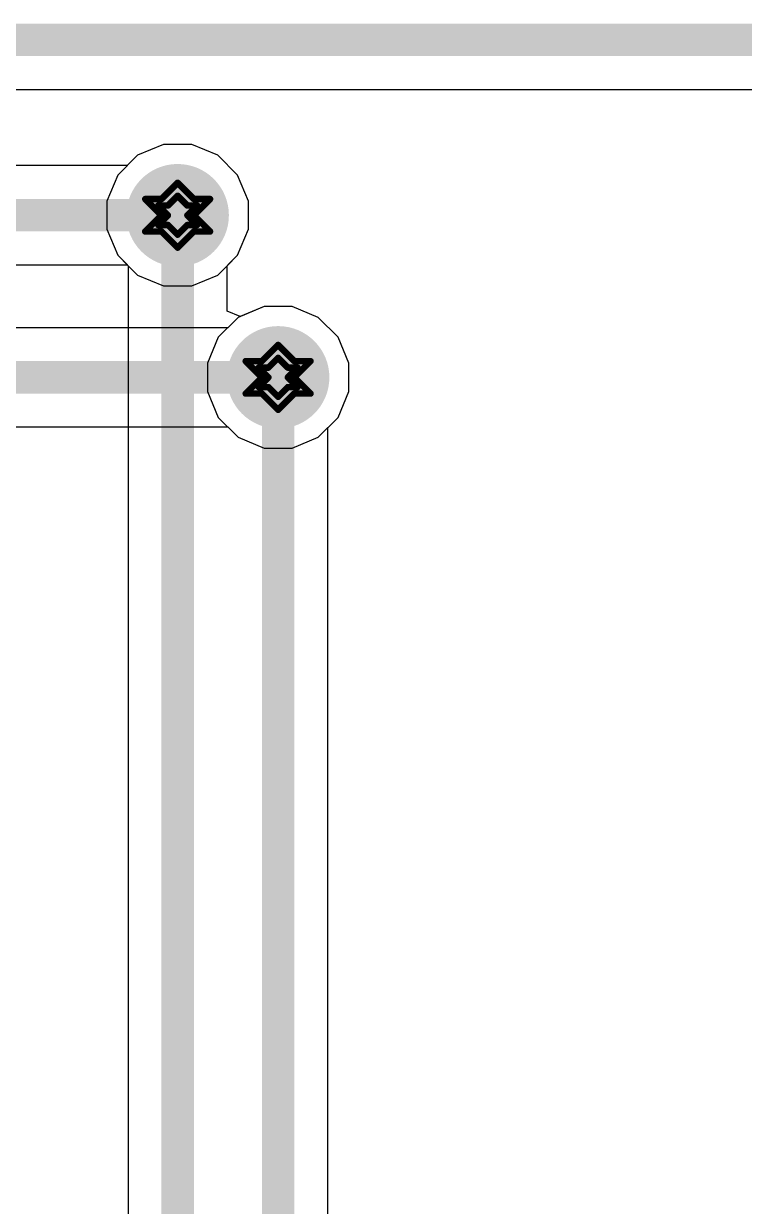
# Model space of a CAD drawing. Header units: inches. Extents: x -5 to 5328, y -4 to 5281.
# Drawn here: x 36.32 to 41.96, y 40.1 to 49.37 of the extents above; entities that cross this region are included whole.
import ezdxf

# ---------------------------------------------------------------- set-up
doc = ezdxf.new("R2010")
doc.units = ezdxf.units.IN
for name, color, linetype in [('Bottom Layer', 5, 'Continuous'), ('Bottom Solder', 6, 'Continuous'), ('Drill Drawing', 1, 'Continuous'), ('Layer 1', 16, 'Continuous'), ('Layer 2', 76, 'Continuous'), ('Top Layer', 1, 'Continuous'), ('Top Solder', 216, 'Continuous'), ('Via Holes', 16, 'Continuous')]:
    doc.layers.add(name, color=color, linetype=linetype)

msp = doc.modelspace()

# ---------------------------------------------------------------- hatches: boundary and pattern name
at = {"layer": 'Bottom Layer'}
h = msp.add_hatch(color=5, dxfattribs=at)
edge = h.paths.add_edge_path()
edge.add_arc((37.5233, 47.8696), 0.3, 0, 360)
h = msp.add_hatch(color=5, dxfattribs=at)
edge = h.paths.add_edge_path()
edge.add_arc((38.3107, 46.5996), 0.3, 0, 360)
at = {"layer": 'Bottom Solder'}
h = msp.add_hatch(color=6, dxfattribs=at)
edge = h.paths.add_edge_path()
edge.add_arc((37.5233, 47.8696), 0.4016, 0, 360)
h = msp.add_hatch(color=6, dxfattribs=at)
edge = h.paths.add_edge_path()
edge.add_arc((38.3107, 46.5996), 0.4016, 0, 360)
at = {"layer": 'Layer 1'}
h = msp.add_hatch(color=16, dxfattribs=at)
edge = h.paths.add_edge_path()
edge.add_arc((37.5233, 47.8696), 0.3, 0, 360)
h = msp.add_hatch(color=16, dxfattribs=at)
edge = h.paths.add_edge_path()
edge.add_arc((38.3107, 46.5996), 0.3, 0, 360)
at = {"layer": 'Layer 2'}
h = msp.add_hatch(color=76, dxfattribs=at)
edge = h.paths.add_edge_path()
edge.add_arc((37.5233, 47.8696), 0.3, 0, 360)
h = msp.add_hatch(color=76, dxfattribs=at)
edge = h.paths.add_edge_path()
edge.add_arc((38.3107, 46.5996), 0.3, 0, 360)
at = {"layer": 'Top Layer'}
h = msp.add_hatch(color=1, dxfattribs=at)
edge = h.paths.add_edge_path()
edge.add_arc((37.5233, 47.8696), 0.3, 0, 360)
h = msp.add_hatch(color=1, dxfattribs=at)
edge = h.paths.add_edge_path()
edge.add_arc((38.3107, 46.5996), 0.3, 0, 360)
at = {"layer": 'Top Solder'}
h = msp.add_hatch(color=216, dxfattribs=at)
edge = h.paths.add_edge_path()
edge.add_arc((37.5233, 47.8696), 0.4016, 0, 360)
h = msp.add_hatch(color=216, dxfattribs=at)
edge = h.paths.add_edge_path()
edge.add_arc((38.3107, 46.5996), 0.4016, 0, 360)
at = {"layer": 'Via Holes'}
h = msp.add_hatch(color=7, dxfattribs=at)
edge = h.paths.add_edge_path()
edge.add_arc((37.5233, 47.8696), 0.15, 0, 360)
h = msp.add_hatch(color=7, dxfattribs=at)
edge = h.paths.add_edge_path()
edge.add_arc((38.3107, 46.5996), 0.15, 0, 360)

# ---------------------------------------------------------------- linework, layer by layer
at = {"layer": 'Bottom Layer'}
for p, q in [((37.4131, 48.4236), (37.2095, 48.3393)), ((37.6335, 48.4236), (37.4131, 48.4236)), ((37.8371, 48.3393), (37.6335, 48.4236)), ((37.2095, 48.3393), (37.0536, 48.1834)), ((37.9929, 48.1834), (37.8371, 48.3393)), ((37.0536, 48.1834), (36.9693, 47.9798)), ((38.0773, 47.9798), (37.9929, 48.1834)), ((36.9693, 47.9798), (36.9693, 47.7594)), ((38.0773, 47.7594), (38.0773, 47.9798)), ((36.9693, 47.7594), (37.0536, 47.5558)), ((37.9929, 47.5558), (38.0773, 47.7594)), ((37.0536, 47.5558), (37.1348, 47.4746)), ((37.9118, 47.4746), (37.9929, 47.5558)), ((37.1348, 47.4746), (37.1348, 30.0735)), ((37.9118, 47.1169), (37.9118, 47.4746)), ((38.0134, 47.0761), (37.9118, 47.1169)), ((38.2005, 47.1536), (38.0134, 47.0761)), ((38.4209, 47.1536), (38.2005, 47.1536)), ((38.6245, 47.0693), (38.4209, 47.1536)), ((38.7803, 46.9134), (38.6245, 47.0693)), ((38.8647, 46.7098), (38.7803, 46.9134)), ((38.8647, 46.4894), (38.8647, 46.7098)), ((38.7803, 46.2858), (38.8647, 46.4894)), ((38.6992, 46.2046), (38.7803, 46.2858)), ((38.6992, 31.3435), (38.6992, 46.2046))]:
    msp.add_line(p, q, dxfattribs=at)
for points in [[(37.5233, 29.6785, 0.254, 0.254, 0), (37.5233, 47.8696, 0.254, 0.254, 0)], [(38.3107, 30.9485, 0.254, 0.254, 0), (38.3107, 46.5996, 0.254, 0.254, 0)]]:
    msp.add_lwpolyline(points, format="xyseb", dxfattribs=at)
for points in [[(37.4598, 47.8696, 0.127, 0.127, 1), (37.5868, 47.8696, 0.127, 0.127, 1)], [(38.2472, 46.5996, 0.127, 0.127, 1), (38.3742, 46.5996, 0.127, 0.127, 1)]]:
    msp.add_lwpolyline(points, format="xyseb", close=True, dxfattribs=at)
at = {"layer": 'Drill Drawing'}
for points in [[(37.3963, 47.9966, 0.0508, 0.0508, 0), (37.5233, 48.1236, 0.0508, 0.0508, 0)], [(37.5233, 48.1236, 0.0508, 0.0508, 0), (37.6503, 47.9966, 0.0508, 0.0508, 0)], [(37.2693, 47.9966, 0.0508, 0.0508, 0), (37.3963, 47.8696, 0.0508, 0.0508, 0)], [(37.2693, 47.9966, 0.0508, 0.0508, 0), (37.3963, 47.9966, 0.0508, 0.0508, 0)], [(37.4471, 47.9458, 0.0508, 0.0508, 0), (37.5233, 48.022, 0.0508, 0.0508, 0)], [(37.5233, 48.022, 0.0508, 0.0508, 0), (37.5995, 47.9458, 0.0508, 0.0508, 0)], [(37.6503, 47.9966, 0.0508, 0.0508, 0), (37.7773, 47.9966, 0.0508, 0.0508, 0)], [(37.6503, 47.8696, 0.0508, 0.0508, 0), (37.7773, 47.9966, 0.0508, 0.0508, 0)], [(37.3709, 47.9458, 0.0508, 0.0508, 0), (37.4471, 47.8696, 0.0508, 0.0508, 0)], [(37.3709, 47.9458, 0.0508, 0.0508, 0), (37.4471, 47.9458, 0.0508, 0.0508, 0)], [(37.5995, 47.9458, 0.0508, 0.0508, 0), (37.6757, 47.9458, 0.0508, 0.0508, 0)], [(37.5995, 47.8696, 0.0508, 0.0508, 0), (37.6757, 47.9458, 0.0508, 0.0508, 0)], [(37.2693, 47.7426, 0.0508, 0.0508, 0), (37.3963, 47.8696, 0.0508, 0.0508, 0)], [(37.3709, 47.7934, 0.0508, 0.0508, 0), (37.4471, 47.8696, 0.0508, 0.0508, 0)], [(37.3709, 47.7934, 0.0508, 0.0508, 0), (37.4471, 47.7934, 0.0508, 0.0508, 0)], [(37.4471, 47.7934, 0.0508, 0.0508, 0), (37.5233, 47.7172, 0.0508, 0.0508, 0)], [(37.5233, 47.7172, 0.0508, 0.0508, 0), (37.5995, 47.7934, 0.0508, 0.0508, 0)], [(37.5995, 47.8696, 0.0508, 0.0508, 0), (37.6757, 47.7934, 0.0508, 0.0508, 0)], [(37.5995, 47.7934, 0.0508, 0.0508, 0), (37.6757, 47.7934, 0.0508, 0.0508, 0)], [(37.6503, 47.8696, 0.0508, 0.0508, 0), (37.7773, 47.7426, 0.0508, 0.0508, 0)], [(37.2693, 47.7426, 0.0508, 0.0508, 0), (37.3963, 47.7426, 0.0508, 0.0508, 0)], [(37.3963, 47.7426, 0.0508, 0.0508, 0), (37.5233, 47.6156, 0.0508, 0.0508, 0)], [(37.5233, 47.6156, 0.0508, 0.0508, 0), (37.6503, 47.7426, 0.0508, 0.0508, 0)], [(37.6503, 47.7426, 0.0508, 0.0508, 0), (37.7773, 47.7426, 0.0508, 0.0508, 0)], [(38.1837, 46.7266, 0.0508, 0.0508, 0), (38.3107, 46.8536, 0.0508, 0.0508, 0)], [(38.3107, 46.8536, 0.0508, 0.0508, 0), (38.4377, 46.7266, 0.0508, 0.0508, 0)], [(38.0567, 46.7266, 0.0508, 0.0508, 0), (38.1837, 46.5996, 0.0508, 0.0508, 0)], [(38.0567, 46.7266, 0.0508, 0.0508, 0), (38.1837, 46.7266, 0.0508, 0.0508, 0)], [(38.1583, 46.6758, 0.0508, 0.0508, 0), (38.2345, 46.5996, 0.0508, 0.0508, 0)], [(38.1583, 46.6758, 0.0508, 0.0508, 0), (38.2345, 46.6758, 0.0508, 0.0508, 0)], [(38.2345, 46.6758, 0.0508, 0.0508, 0), (38.3107, 46.752, 0.0508, 0.0508, 0)], [(38.3107, 46.752, 0.0508, 0.0508, 0), (38.3869, 46.6758, 0.0508, 0.0508, 0)], [(38.3869, 46.6758, 0.0508, 0.0508, 0), (38.4631, 46.6758, 0.0508, 0.0508, 0)], [(38.3869, 46.5996, 0.0508, 0.0508, 0), (38.4631, 46.6758, 0.0508, 0.0508, 0)], [(38.4377, 46.7266, 0.0508, 0.0508, 0), (38.5647, 46.7266, 0.0508, 0.0508, 0)], [(38.4377, 46.5996, 0.0508, 0.0508, 0), (38.5647, 46.7266, 0.0508, 0.0508, 0)], [(38.0567, 46.4726, 0.0508, 0.0508, 0), (38.1837, 46.5996, 0.0508, 0.0508, 0)], [(38.1583, 46.5234, 0.0508, 0.0508, 0), (38.2345, 46.5996, 0.0508, 0.0508, 0)], [(38.3869, 46.5996, 0.0508, 0.0508, 0), (38.4631, 46.5234, 0.0508, 0.0508, 0)], [(38.4377, 46.5996, 0.0508, 0.0508, 0), (38.5647, 46.4726, 0.0508, 0.0508, 0)], [(38.1583, 46.5234, 0.0508, 0.0508, 0), (38.2345, 46.5234, 0.0508, 0.0508, 0)], [(38.2345, 46.5234, 0.0508, 0.0508, 0), (38.3107, 46.4472, 0.0508, 0.0508, 0)], [(38.3107, 46.4472, 0.0508, 0.0508, 0), (38.3869, 46.5234, 0.0508, 0.0508, 0)], [(38.3869, 46.5234, 0.0508, 0.0508, 0), (38.4631, 46.5234, 0.0508, 0.0508, 0)], [(38.0567, 46.4726, 0.0508, 0.0508, 0), (38.1837, 46.4726, 0.0508, 0.0508, 0)], [(38.1837, 46.4726, 0.0508, 0.0508, 0), (38.3107, 46.3456, 0.0508, 0.0508, 0)], [(38.3107, 46.3456, 0.0508, 0.0508, 0), (38.4377, 46.4726, 0.0508, 0.0508, 0)], [(38.4377, 46.4726, 0.0508, 0.0508, 0), (38.5647, 46.4726, 0.0508, 0.0508, 0)]]:
    msp.add_lwpolyline(points, format="xyseb", dxfattribs=at)
for points in [[(37.5106, 48.1236, 0.0254, 0.0254, 1), (37.536, 48.1236, 0.0254, 0.0254, 1)], [(37.5106, 48.1236, 0.0254, 0.0254, 1), (37.536, 48.1236, 0.0254, 0.0254, 1)], [(37.2566, 47.9966, 0.0254, 0.0254, 1), (37.282, 47.9966, 0.0254, 0.0254, 1)], [(37.2566, 47.9966, 0.0254, 0.0254, 1), (37.282, 47.9966, 0.0254, 0.0254, 1)], [(37.3836, 47.9966, 0.0254, 0.0254, 1), (37.409, 47.9966, 0.0254, 0.0254, 1)], [(37.3836, 47.9966, 0.0254, 0.0254, 1), (37.409, 47.9966, 0.0254, 0.0254, 1)], [(37.5106, 48.022, 0.0254, 0.0254, 1), (37.536, 48.022, 0.0254, 0.0254, 1)], [(37.5106, 48.022, 0.0254, 0.0254, 1), (37.536, 48.022, 0.0254, 0.0254, 1)], [(37.6376, 47.9966, 0.0254, 0.0254, 1), (37.663, 47.9966, 0.0254, 0.0254, 1)], [(37.6376, 47.9966, 0.0254, 0.0254, 1), (37.663, 47.9966, 0.0254, 0.0254, 1)], [(37.7646, 47.9966, 0.0254, 0.0254, 1), (37.79, 47.9966, 0.0254, 0.0254, 1)], [(37.7646, 47.9966, 0.0254, 0.0254, 1), (37.79, 47.9966, 0.0254, 0.0254, 1)], [(37.3582, 47.9458, 0.0254, 0.0254, 1), (37.3836, 47.9458, 0.0254, 0.0254, 1)], [(37.3582, 47.9458, 0.0254, 0.0254, 1), (37.3836, 47.9458, 0.0254, 0.0254, 1)], [(37.4344, 47.9458, 0.0254, 0.0254, 1), (37.4598, 47.9458, 0.0254, 0.0254, 1)], [(37.4344, 47.9458, 0.0254, 0.0254, 1), (37.4598, 47.9458, 0.0254, 0.0254, 1)], [(37.5868, 47.9458, 0.0254, 0.0254, 1), (37.6122, 47.9458, 0.0254, 0.0254, 1)], [(37.5868, 47.9458, 0.0254, 0.0254, 1), (37.6122, 47.9458, 0.0254, 0.0254, 1)], [(37.663, 47.9458, 0.0254, 0.0254, 1), (37.6884, 47.9458, 0.0254, 0.0254, 1)], [(37.663, 47.9458, 0.0254, 0.0254, 1), (37.6884, 47.9458, 0.0254, 0.0254, 1)], [(37.3582, 47.7934, 0.0254, 0.0254, 1), (37.3836, 47.7934, 0.0254, 0.0254, 1)], [(37.3582, 47.7934, 0.0254, 0.0254, 1), (37.3836, 47.7934, 0.0254, 0.0254, 1)], [(37.3836, 47.8696, 0.0254, 0.0254, 1), (37.409, 47.8696, 0.0254, 0.0254, 1)], [(37.3836, 47.8696, 0.0254, 0.0254, 1), (37.409, 47.8696, 0.0254, 0.0254, 1)], [(37.4344, 47.8696, 0.0254, 0.0254, 1), (37.4598, 47.8696, 0.0254, 0.0254, 1)], [(37.4344, 47.8696, 0.0254, 0.0254, 1), (37.4598, 47.8696, 0.0254, 0.0254, 1)], [(37.4344, 47.7934, 0.0254, 0.0254, 1), (37.4598, 47.7934, 0.0254, 0.0254, 1)], [(37.4344, 47.7934, 0.0254, 0.0254, 1), (37.4598, 47.7934, 0.0254, 0.0254, 1)], [(37.5868, 47.8696, 0.0254, 0.0254, 1), (37.6122, 47.8696, 0.0254, 0.0254, 1)], [(37.5868, 47.8696, 0.0254, 0.0254, 1), (37.6122, 47.8696, 0.0254, 0.0254, 1)], [(37.5868, 47.7934, 0.0254, 0.0254, 1), (37.6122, 47.7934, 0.0254, 0.0254, 1)], [(37.5868, 47.7934, 0.0254, 0.0254, 1), (37.6122, 47.7934, 0.0254, 0.0254, 1)], [(37.6376, 47.8696, 0.0254, 0.0254, 1), (37.663, 47.8696, 0.0254, 0.0254, 1)], [(37.6376, 47.8696, 0.0254, 0.0254, 1), (37.663, 47.8696, 0.0254, 0.0254, 1)], [(37.663, 47.7934, 0.0254, 0.0254, 1), (37.6884, 47.7934, 0.0254, 0.0254, 1)], [(37.663, 47.7934, 0.0254, 0.0254, 1), (37.6884, 47.7934, 0.0254, 0.0254, 1)], [(37.2566, 47.7426, 0.0254, 0.0254, 1), (37.282, 47.7426, 0.0254, 0.0254, 1)], [(37.2566, 47.7426, 0.0254, 0.0254, 1), (37.282, 47.7426, 0.0254, 0.0254, 1)], [(37.3836, 47.7426, 0.0254, 0.0254, 1), (37.409, 47.7426, 0.0254, 0.0254, 1)], [(37.3836, 47.7426, 0.0254, 0.0254, 1), (37.409, 47.7426, 0.0254, 0.0254, 1)], [(37.5106, 47.7172, 0.0254, 0.0254, 1), (37.536, 47.7172, 0.0254, 0.0254, 1)], [(37.5106, 47.7172, 0.0254, 0.0254, 1), (37.536, 47.7172, 0.0254, 0.0254, 1)], [(37.6376, 47.7426, 0.0254, 0.0254, 1), (37.663, 47.7426, 0.0254, 0.0254, 1)], [(37.6376, 47.7426, 0.0254, 0.0254, 1), (37.663, 47.7426, 0.0254, 0.0254, 1)], [(37.7646, 47.7426, 0.0254, 0.0254, 1), (37.79, 47.7426, 0.0254, 0.0254, 1)], [(37.7646, 47.7426, 0.0254, 0.0254, 1), (37.79, 47.7426, 0.0254, 0.0254, 1)], [(37.5106, 47.6156, 0.0254, 0.0254, 1), (37.536, 47.6156, 0.0254, 0.0254, 1)], [(37.5106, 47.6156, 0.0254, 0.0254, 1), (37.536, 47.6156, 0.0254, 0.0254, 1)], [(38.298, 46.8536, 0.0254, 0.0254, 1), (38.3234, 46.8536, 0.0254, 0.0254, 1)], [(38.298, 46.8536, 0.0254, 0.0254, 1), (38.3234, 46.8536, 0.0254, 0.0254, 1)], [(38.044, 46.7266, 0.0254, 0.0254, 1), (38.0694, 46.7266, 0.0254, 0.0254, 1)], [(38.044, 46.7266, 0.0254, 0.0254, 1), (38.0694, 46.7266, 0.0254, 0.0254, 1)], [(38.1456, 46.6758, 0.0254, 0.0254, 1), (38.171, 46.6758, 0.0254, 0.0254, 1)], [(38.1456, 46.6758, 0.0254, 0.0254, 1), (38.171, 46.6758, 0.0254, 0.0254, 1)], [(38.171, 46.7266, 0.0254, 0.0254, 1), (38.1964, 46.7266, 0.0254, 0.0254, 1)], [(38.171, 46.7266, 0.0254, 0.0254, 1), (38.1964, 46.7266, 0.0254, 0.0254, 1)], [(38.2218, 46.6758, 0.0254, 0.0254, 1), (38.2472, 46.6758, 0.0254, 0.0254, 1)], [(38.2218, 46.6758, 0.0254, 0.0254, 1), (38.2472, 46.6758, 0.0254, 0.0254, 1)], [(38.298, 46.752, 0.0254, 0.0254, 1), (38.3234, 46.752, 0.0254, 0.0254, 1)], [(38.298, 46.752, 0.0254, 0.0254, 1), (38.3234, 46.752, 0.0254, 0.0254, 1)], [(38.3742, 46.6758, 0.0254, 0.0254, 1), (38.3996, 46.6758, 0.0254, 0.0254, 1)], [(38.3742, 46.6758, 0.0254, 0.0254, 1), (38.3996, 46.6758, 0.0254, 0.0254, 1)], [(38.425, 46.7266, 0.0254, 0.0254, 1), (38.4504, 46.7266, 0.0254, 0.0254, 1)], [(38.425, 46.7266, 0.0254, 0.0254, 1), (38.4504, 46.7266, 0.0254, 0.0254, 1)], [(38.4504, 46.6758, 0.0254, 0.0254, 1), (38.4758, 46.6758, 0.0254, 0.0254, 1)], [(38.4504, 46.6758, 0.0254, 0.0254, 1), (38.4758, 46.6758, 0.0254, 0.0254, 1)], [(38.552, 46.7266, 0.0254, 0.0254, 1), (38.5774, 46.7266, 0.0254, 0.0254, 1)], [(38.552, 46.7266, 0.0254, 0.0254, 1), (38.5774, 46.7266, 0.0254, 0.0254, 1)], [(38.171, 46.5996, 0.0254, 0.0254, 1), (38.1964, 46.5996, 0.0254, 0.0254, 1)], [(38.171, 46.5996, 0.0254, 0.0254, 1), (38.1964, 46.5996, 0.0254, 0.0254, 1)], [(38.2218, 46.5996, 0.0254, 0.0254, 1), (38.2472, 46.5996, 0.0254, 0.0254, 1)], [(38.2218, 46.5996, 0.0254, 0.0254, 1), (38.2472, 46.5996, 0.0254, 0.0254, 1)], [(38.3742, 46.5996, 0.0254, 0.0254, 1), (38.3996, 46.5996, 0.0254, 0.0254, 1)], [(38.3742, 46.5996, 0.0254, 0.0254, 1), (38.3996, 46.5996, 0.0254, 0.0254, 1)], [(38.425, 46.5996, 0.0254, 0.0254, 1), (38.4504, 46.5996, 0.0254, 0.0254, 1)], [(38.425, 46.5996, 0.0254, 0.0254, 1), (38.4504, 46.5996, 0.0254, 0.0254, 1)], [(38.1456, 46.5234, 0.0254, 0.0254, 1), (38.171, 46.5234, 0.0254, 0.0254, 1)], [(38.1456, 46.5234, 0.0254, 0.0254, 1), (38.171, 46.5234, 0.0254, 0.0254, 1)], [(38.2218, 46.5234, 0.0254, 0.0254, 1), (38.2472, 46.5234, 0.0254, 0.0254, 1)], [(38.2218, 46.5234, 0.0254, 0.0254, 1), (38.2472, 46.5234, 0.0254, 0.0254, 1)], [(38.3742, 46.5234, 0.0254, 0.0254, 1), (38.3996, 46.5234, 0.0254, 0.0254, 1)], [(38.3742, 46.5234, 0.0254, 0.0254, 1), (38.3996, 46.5234, 0.0254, 0.0254, 1)], [(38.4504, 46.5234, 0.0254, 0.0254, 1), (38.4758, 46.5234, 0.0254, 0.0254, 1)], [(38.4504, 46.5234, 0.0254, 0.0254, 1), (38.4758, 46.5234, 0.0254, 0.0254, 1)], [(38.044, 46.4726, 0.0254, 0.0254, 1), (38.0694, 46.4726, 0.0254, 0.0254, 1)], [(38.044, 46.4726, 0.0254, 0.0254, 1), (38.0694, 46.4726, 0.0254, 0.0254, 1)], [(38.171, 46.4726, 0.0254, 0.0254, 1), (38.1964, 46.4726, 0.0254, 0.0254, 1)], [(38.171, 46.4726, 0.0254, 0.0254, 1), (38.1964, 46.4726, 0.0254, 0.0254, 1)], [(38.298, 46.4472, 0.0254, 0.0254, 1), (38.3234, 46.4472, 0.0254, 0.0254, 1)], [(38.298, 46.4472, 0.0254, 0.0254, 1), (38.3234, 46.4472, 0.0254, 0.0254, 1)], [(38.425, 46.4726, 0.0254, 0.0254, 1), (38.4504, 46.4726, 0.0254, 0.0254, 1)], [(38.425, 46.4726, 0.0254, 0.0254, 1), (38.4504, 46.4726, 0.0254, 0.0254, 1)], [(38.552, 46.4726, 0.0254, 0.0254, 1), (38.5774, 46.4726, 0.0254, 0.0254, 1)], [(38.552, 46.4726, 0.0254, 0.0254, 1), (38.5774, 46.4726, 0.0254, 0.0254, 1)], [(38.298, 46.3456, 0.0254, 0.0254, 1), (38.3234, 46.3456, 0.0254, 0.0254, 1)], [(38.298, 46.3456, 0.0254, 0.0254, 1), (38.3234, 46.3456, 0.0254, 0.0254, 1)]]:
    msp.add_lwpolyline(points, format="xyseb", close=True, dxfattribs=at)
at = {"layer": 'Layer 1'}
for p, q in [((37.4131, 48.4236), (37.2095, 48.3393)), ((37.6335, 48.4236), (37.4131, 48.4236)), ((37.8371, 48.3393), (37.6335, 48.4236)), ((37.2095, 48.3393), (37.0536, 48.1834)), ((37.9929, 48.1834), (37.8371, 48.3393)), ((37.0536, 48.1834), (36.9693, 47.9798)), ((38.0773, 47.9798), (37.9929, 48.1834)), ((36.9693, 47.9798), (36.9693, 47.7594)), ((38.0773, 47.7594), (38.0773, 47.9798)), ((36.9693, 47.7594), (37.0536, 47.5558)), ((37.9929, 47.5558), (38.0773, 47.7594)), ((37.0536, 47.5558), (37.2095, 47.4)), ((37.8371, 47.4), (37.9929, 47.5558)), ((37.2095, 47.4), (37.4131, 47.3156)), ((37.6335, 47.3156), (37.8371, 47.4)), ((37.4131, 47.3156), (37.6335, 47.3156)), ((38.2005, 47.1536), (37.9969, 47.0693)), ((38.4209, 47.1536), (38.2005, 47.1536)), ((38.6245, 47.0693), (38.4209, 47.1536)), ((37.9969, 47.0693), (37.841, 46.9134)), ((38.7803, 46.9134), (38.6245, 47.0693)), ((37.841, 46.9134), (37.7567, 46.7098)), ((38.8647, 46.7098), (38.7803, 46.9134)), ((37.7567, 46.7098), (37.7567, 46.4894)), ((38.8647, 46.4894), (38.8647, 46.7098)), ((37.7567, 46.4894), (37.841, 46.2858)), ((38.7803, 46.2858), (38.8647, 46.4894)), ((37.841, 46.2858), (37.9969, 46.13)), ((38.6245, 46.13), (38.7803, 46.2858)), ((37.9969, 46.13), (38.2005, 46.0456)), ((38.4209, 46.0456), (38.6245, 46.13)), ((38.2005, 46.0456), (38.4209, 46.0456))]:
    msp.add_line(p, q, dxfattribs=at)
at = {"layer": 'Layer 2'}
for p, q in [((37.4131, 48.4236), (37.2095, 48.3393)), ((37.6335, 48.4236), (37.4131, 48.4236)), ((37.8371, 48.3393), (37.6335, 48.4236)), ((37.2095, 48.3393), (37.0536, 48.1834)), ((37.9929, 48.1834), (37.8371, 48.3393)), ((37.0536, 48.1834), (36.9693, 47.9798)), ((38.0773, 47.9798), (37.9929, 48.1834)), ((36.9693, 47.9798), (36.9693, 47.7594)), ((38.0773, 47.7594), (38.0773, 47.9798)), ((36.9693, 47.7594), (37.0536, 47.5558)), ((37.9929, 47.5558), (38.0773, 47.7594)), ((37.0536, 47.5558), (37.2095, 47.4)), ((37.8371, 47.4), (37.9929, 47.5558)), ((37.2095, 47.4), (37.4131, 47.3156)), ((37.6335, 47.3156), (37.8371, 47.4)), ((37.4131, 47.3156), (37.6335, 47.3156)), ((38.2005, 47.1536), (37.9969, 47.0693)), ((38.4209, 47.1536), (38.2005, 47.1536)), ((38.6245, 47.0693), (38.4209, 47.1536)), ((37.9969, 47.0693), (37.841, 46.9134)), ((38.7803, 46.9134), (38.6245, 47.0693)), ((37.841, 46.9134), (37.7567, 46.7098)), ((38.8647, 46.7098), (38.7803, 46.9134)), ((37.7567, 46.7098), (37.7567, 46.4894)), ((38.8647, 46.4894), (38.8647, 46.7098)), ((37.7567, 46.4894), (37.841, 46.2858)), ((38.7803, 46.2858), (38.8647, 46.4894)), ((37.841, 46.2858), (37.9969, 46.13)), ((38.6245, 46.13), (38.7803, 46.2858)), ((37.9969, 46.13), (38.2005, 46.0456)), ((38.4209, 46.0456), (38.6245, 46.13)), ((38.2005, 46.0456), (38.4209, 46.0456))]:
    msp.add_line(p, q, dxfattribs=at)
at = {"layer": 'Top Layer'}
for p, q in [((33.4895, 48.8552), (45.2514, 48.8552)), ((37.4131, 48.4236), (37.2095, 48.3393)), ((37.6335, 48.4236), (37.4131, 48.4236)), ((37.8371, 48.3393), (37.6335, 48.4236)), ((37.2095, 48.3393), (37.1283, 48.2581)), ((37.9929, 48.1834), (37.8371, 48.3393)), ((37.1283, 48.2581), (35.8933, 48.2581)), ((38.0773, 47.9798), (37.9929, 48.1834)), ((38.0773, 47.7594), (38.0773, 47.9798)), ((37.9929, 47.5558), (38.0773, 47.7594)), ((37.8371, 47.4), (37.9929, 47.5558)), ((35.8933, 47.4812), (37.1283, 47.4812)), ((37.1283, 47.4812), (37.2095, 47.4)), ((37.2095, 47.4), (37.4131, 47.3156)), ((37.6335, 47.3156), (37.8371, 47.4)), ((37.4131, 47.3156), (37.6335, 47.3156)), ((38.2005, 47.1536), (37.9969, 47.0693)), ((38.4209, 47.1536), (38.2005, 47.1536)), ((38.6245, 47.0693), (38.4209, 47.1536)), ((37.9157, 46.9881), (35.8933, 46.9881)), ((37.9969, 47.0693), (37.9157, 46.9881)), ((38.7803, 46.9134), (38.6245, 47.0693)), ((38.8647, 46.7098), (38.7803, 46.9134)), ((38.8647, 46.4894), (38.8647, 46.7098)), ((38.7803, 46.2858), (38.8647, 46.4894)), ((38.6245, 46.13), (38.7803, 46.2858)), ((35.8933, 46.2112), (37.9157, 46.2112)), ((37.9157, 46.2112), (37.9969, 46.13)), ((37.9969, 46.13), (38.2005, 46.0456)), ((38.4209, 46.0456), (38.6245, 46.13)), ((38.2005, 46.0456), (38.4209, 46.0456))]:
    msp.add_line(p, q, dxfattribs=at)
for points in [[(33.3286, 49.2437, 0.254, 0.254, 0), (45.2514, 49.2437, 0.254, 0.254, 0)], [(34.8893, 47.8696, 0.254, 0.254, 0), (37.5233, 47.8696, 0.254, 0.254, 0)], [(34.8893, 46.5996, 0.254, 0.254, 0), (38.3107, 46.5996, 0.254, 0.254, 0)]]:
    msp.add_lwpolyline(points, format="xyseb", dxfattribs=at)
for points in [[(37.4598, 47.8696, 0.127, 0.127, 1), (37.5868, 47.8696, 0.127, 0.127, 1)], [(38.2472, 46.5996, 0.127, 0.127, 1), (38.3742, 46.5996, 0.127, 0.127, 1)]]:
    msp.add_lwpolyline(points, format="xyseb", close=True, dxfattribs=at)

doc.saveas('drawing.dxf')
